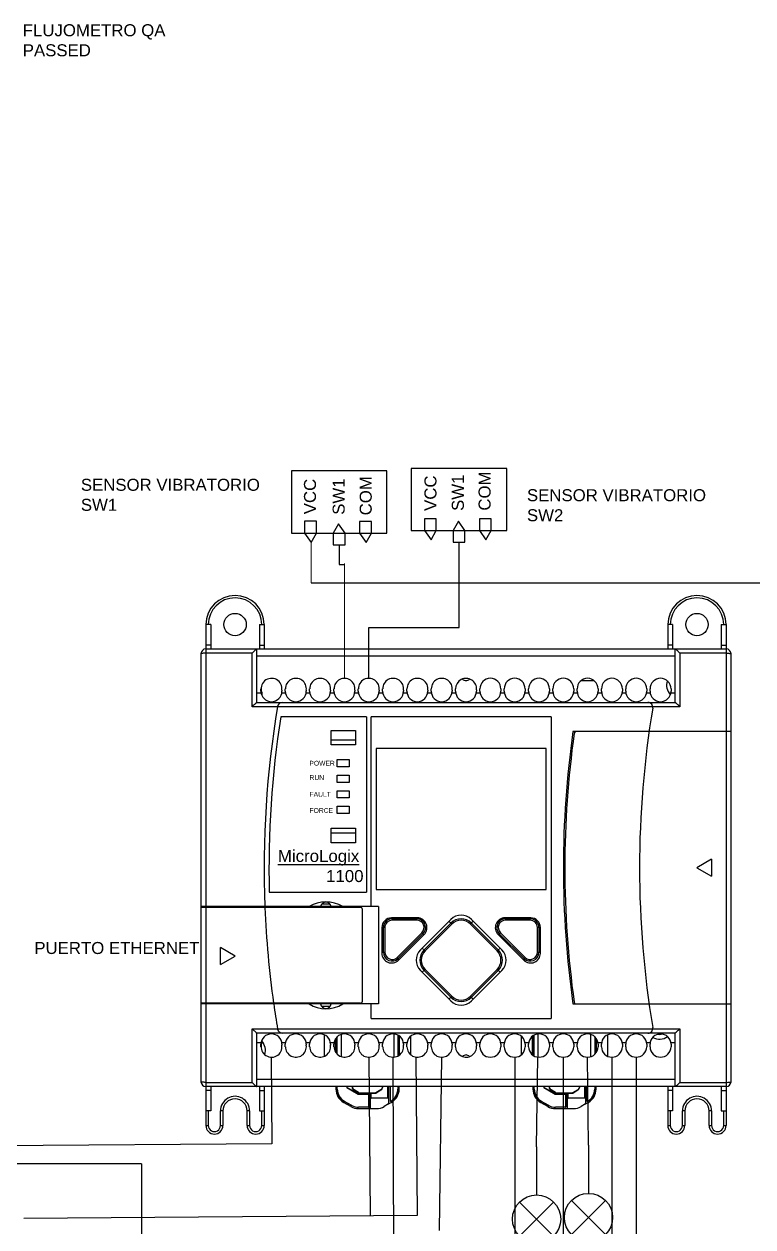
# Model space of a CAD drawing. Header units: inches. Extents: x 106 to 3517, y 102 to 1557.
# Drawn here: x 1484.6 to 1635.9, y 402.5 to 652.1 of the extents above; entities that cross this region are included whole.
import ezdxf
from ezdxf.enums import TextEntityAlignment as Align

# ---------------------------------------------------------------- set-up
doc = ezdxf.new("R2010")
doc.units = ezdxf.units.IN
doc.header["$MEASUREMENT"] = 0
for name, color, linetype in [('025', 244, 'Continuous'), ('SYMS', 7, 'Continuous'), ('WIRES', 250, 'Continuous'), ('YEL_14_THHN', 2, 'Continuous')]:
    doc.layers.add(name, color=color, linetype=linetype)
doc.styles.get("Standard").update_dxf_attribs({"font": 'arial.ttf'})
doc.styles.add('WD_IEC', font='ISOCP2.shx', dxfattribs={"width": 0.9, "height": 4})

# ---------------------------------------------------------------- blocks, each defined once
blk = doc.blocks.new('VLT1R')
for p, q in [((0, 7.5), (0, 2.5)), ((-1.77, -1.77), (1.77, 1.77)), ((1.77, -1.77), (-1.77, 1.77)), ((0, -2.5), (0, -7.5))]:
    blk.add_line(p, q)
blk.add_circle((0, 0), 2.5)
at = {"style": 'WD_IEC'}
for tag, p in [('INST', (-5.5, 10.25)), ('LOC', (-5.5, 6.75)), ('TAG1', (-5.5, 3.25)), ('DESC1', (-5.5, -6.35)), ('DESC2', (-5.5, -9.85)), ('DESC3', (-5.5, -13.35))]:
    blk.add_attdef(tag, text='', height=2.5, dxfattribs=at).set_placement(p, align=Align.RIGHT)
at = {"style": 'WD_IEC', "flags": 1}
for tag, p, height in [('X2TERM01', (0, 7.5), 0.32), ('X4LINK', (-3, 0), 0.32), ('X1LINK', (3, 0), 0.32), ('ASSYCODE', (1, -4), 1), ('FAMILY', (1, -5.5), 1), ('CATDESC', (1, -7), 1), ('X8TERM02', (0, -7.5), 0.32)]:
    blk.add_attdef(tag, p, '', height=height, dxfattribs=at)
at = {"style": 'WD_IEC'}
blk.add_attdef('TERM01', text='', height=2, rotation=90, dxfattribs=at).set_placement((-1, 7.5), align=Align.RIGHT)
at = {"style": 'WD_IEC', "flags": 9}
for tag, p in [('MFG', (-6, -0.25)), ('CAT', (-6, -2.75))]:
    blk.add_attdef(tag, text='', height=1.5, dxfattribs=at).set_placement(p, align=Align.RIGHT)
at = {"lineweight": 13, "style": 'WD_IEC'}
blk.add_attdef('COLOR', text='', height=2.5, dxfattribs=at).set_placement((3.75, 0), align=Align.MIDDLE_LEFT)
at = {"style": 'WD_IEC'}
blk.add_attdef('TERM02', (-1, -7.5), '', height=2, rotation=90, dxfattribs=at)
at = {"lineweight": 15, "style": 'WD_IEC'}
for tag, p in [('XREF', (-5.5, -18)), ('WDTAGALT', (-5.5, -22))]:
    blk.add_attdef(tag, text='', height=2.5, dxfattribs=at).set_placement(p, align=Align.RIGHT)

msp = doc.modelspace()

# ---------------------------------------------------------------- linework, layer by layer
at = {"color": 7, "linetype": 'Continuous'}
for p, q in [((1523.36, 527.51), (1522.35, 527.51)), ((1522.35, 527.51), (1522.35, 468.99)), ((1523.36, 527.51), (1523.36, 522.46)), ((1533.45, 527.51), (1534.46, 527.51)), ((1533.45, 527.51), (1533.45, 522.46)), ((1534.46, 527.51), (1534.46, 522.46)), ((1619.21, 527.51), (1618.2, 527.51)), ((1618.2, 527.51), (1618.2, 522.46)), ((1619.21, 527.51), (1619.21, 522.46)), ((1629.3, 527.51), (1629.3, 522.46)), ((1629.3, 527.51), (1630.31, 527.51)), ((1630.31, 527.51), (1630.31, 423.59)), ((1523.36, 523.27), (1522.35, 523.27)), ((1522.35, 522.46), (1532.94, 522.46)), ((1531.94, 521.58), (1522.35, 521.58)), ((1531.94, 510.45), (1531.94, 521.58)), ((1532.95, 522.46), (1619.72, 522.46)), ((1532.95, 511.36), (1532.95, 522.46)), ((1533.45, 523.27), (1534.46, 523.27)), ((1619.21, 523.27), (1618.2, 523.27)), ((1619.72, 511.36), (1619.72, 522.46)), ((1619.72, 522.46), (1630.31, 522.46)), ((1620.72, 521.58), (1620.72, 510.45)), ((1630.31, 521.58), (1620.72, 521.58)), ((1629.3, 523.27), (1630.31, 523.27)), ((1521.34, 521.45), (1521.34, 432.67)), ((1619.72, 520.95), (1532.95, 520.95)), ((1631.32, 432.67), (1631.32, 521.45)), ((1533.79, 514.19), (1533.81, 514.19)), ((1533.79, 513.68), (1533.79, 514.19)), ((1538.84, 514.19), (1538.86, 514.19)), ((1538.84, 513.68), (1538.84, 514.19)), ((1543.88, 514.19), (1543.9, 514.19)), ((1543.88, 513.68), (1543.88, 514.19)), ((1548.93, 514.19), (1548.95, 514.19)), ((1548.93, 513.68), (1548.93, 514.19)), ((1553.97, 514.19), (1553.99, 514.19)), ((1553.97, 513.68), (1553.97, 514.19)), ((1559.02, 514.19), (1559.04, 514.19)), ((1559.02, 513.68), (1559.02, 514.19)), ((1564.06, 514.19), (1564.08, 514.19)), ((1564.06, 513.68), (1564.06, 514.19)), ((1569.11, 514.19), (1569.13, 514.19)), ((1569.11, 513.68), (1569.11, 514.19)), ((1574.16, 513.68), (1574.16, 514.18)), ((1579.22, 513.68), (1579.22, 514.19)), ((1583.56, 514.19), (1583.56, 513.68)), ((1584.26, 513.68), (1584.26, 514.19)), ((1588.6, 514.19), (1588.6, 513.68)), ((1589.31, 513.68), (1589.31, 514.19)), ((1593.64, 514.19), (1593.64, 513.68)), ((1594.35, 513.68), (1594.35, 514.19)), ((1598.69, 514.19), (1598.69, 513.68)), ((1599.4, 513.68), (1599.4, 514.19)), ((1600.26, 515.9), (1602.87, 515.9)), ((1603.73, 514.19), (1603.73, 513.68)), ((1604.44, 513.68), (1604.44, 514.19)), ((1608.78, 514.19), (1608.78, 513.68)), ((1609.49, 513.68), (1609.49, 514.19)), ((1613.82, 514.19), (1613.82, 513.68)), ((1614.53, 513.68), (1614.53, 514.19)), ((1618.87, 514.19), (1618.87, 513.68)), ((1532.95, 513.38), (1533.82, 513.38)), ((1533.96, 513.42), (1533.96, 512.86)), ((1538.11, 513.38), (1538.86, 513.38)), ((1538.13, 513.89), (1538.13, 513.68)), ((1543.16, 513.38), (1543.9, 513.38)), ((1543.18, 513.89), (1543.18, 513.68)), ((1548.2, 513.38), (1548.95, 513.38)), ((1548.22, 513.89), (1548.22, 513.68)), ((1553.25, 513.38), (1553.99, 513.38)), ((1553.27, 513.89), (1553.27, 513.68)), ((1558.29, 513.38), (1559.04, 513.38)), ((1558.31, 513.89), (1558.31, 513.68)), ((1563.33, 513.38), (1564.08, 513.38)), ((1563.36, 513.89), (1563.36, 513.68)), ((1568.38, 513.38), (1569.13, 513.38)), ((1568.4, 513.89), (1568.4, 513.68)), ((1573.42, 513.38), (1574.18, 513.38)), ((1573.45, 513.89), (1573.45, 513.68)), ((1578.48, 513.38), (1579.24, 513.38)), ((1578.5, 513.98), (1578.5, 513.68)), ((1583.53, 513.38), (1584.28, 513.38)), ((1588.58, 513.38), (1589.33, 513.38)), ((1593.62, 513.38), (1594.37, 513.38)), ((1598.67, 513.38), (1599.42, 513.38)), ((1603.71, 513.38), (1604.46, 513.38)), ((1608.76, 513.38), (1609.51, 513.38)), ((1613.8, 513.38), (1614.55, 513.38)), ((1618.85, 513.38), (1619.72, 513.38)), ((1620.72, 510.45), (1531.94, 510.45)), ((1532.94, 511.36), (1619.72, 511.36)), ((1555.65, 508.34), (1537.9, 508.34)), ((1555.65, 508.34), (1555.65, 472.01)), ((1593.99, 508.34), (1556.66, 508.34)), ((1556.66, 468.99), (1556.66, 508.34)), ((1593.99, 508.34), (1593.99, 445.78)), ((1548.33, 505.56), (1553.38, 505.56)), ((1548.33, 502.54), (1548.33, 505.56)), ((1553.38, 505.56), (1553.38, 502.54)), ((1631.32, 505.31), (1598.53, 505.31)), ((1553.38, 503.54), (1548.33, 503.54)), ((1553.38, 502.54), (1548.33, 502.54)), ((1592.98, 501.78), (1557.67, 501.78)), ((1557.67, 501.78), (1557.67, 472.52)), ((1592.98, 472.52), (1592.98, 501.78)), ((1549.59, 499.51), (1552.12, 499.51)), ((1549.59, 498), (1549.59, 499.51)), ((1552.12, 499.51), (1552.12, 498)), ((1552.12, 498), (1549.59, 498)), ((1549.59, 496.28), (1552.12, 496.28)), ((1549.59, 494.77), (1549.59, 496.28)), ((1552.12, 494.77), (1549.59, 494.77)), ((1552.12, 496.28), (1552.12, 494.77)), ((1549.59, 493.05), (1552.12, 493.05)), ((1549.59, 491.54), (1549.59, 493.05)), ((1552.12, 493.05), (1552.12, 491.54)), ((1552.12, 491.54), (1549.59, 491.54)), ((1549.59, 489.82), (1552.12, 489.82)), ((1549.59, 488.31), (1549.59, 489.82)), ((1552.12, 489.82), (1552.12, 488.31)), ((1552.12, 488.31), (1549.59, 488.31)), ((1548.33, 485.28), (1553.38, 485.28)), ((1548.33, 482.26), (1548.33, 485.28)), ((1553.38, 484.27), (1548.33, 484.27)), ((1553.38, 485.28), (1553.38, 482.26)), ((1553.38, 482.26), (1548.33, 482.26)), ((1627.28, 478.83), (1624.22, 477.06)), ((1624.22, 477.06), (1627.28, 475.29)), ((1627.28, 478.83), (1627.28, 475.29)), ((1535.51, 472.01), (1555.65, 472.01)), ((1557.67, 472.52), (1592.98, 472.52)), ((1548.17, 469.49), (1546.38, 469.49)), ((1558.17, 468.99), (1521.34, 468.99)), ((1554.44, 468.84), (1521.34, 468.84)), ((1522.35, 468.84), (1522.35, 448.96)), ((1523.87, 468.84), (1523.87, 468.99)), ((1524.07, 468.84), (1524.07, 468.99)), ((1525.88, 468.84), (1525.88, 468.99)), ((1537.49, 468.99), (1537.49, 468.84)), ((1545.56, 468.84), (1545.56, 468.99)), ((1548.58, 468.84), (1548.58, 468.99)), ((1554.13, 468.99), (1554.13, 468.84)), ((1554.84, 449.36), (1554.84, 468.43)), ((1558.17, 468.99), (1558.17, 448.81)), ((1566.22, 466.67), (1560.89, 466.67)), ((1561, 466.67), (1561, 466.16)), ((1566.12, 466.16), (1566.12, 466.67)), ((1589.75, 466.67), (1584.43, 466.67)), ((1584.53, 466.67), (1584.53, 466.16)), ((1589.65, 466.16), (1589.65, 466.67)), ((1559.48, 464.65), (1558.88, 464.65)), ((1558.88, 464.65), (1558.88, 459.33)), ((1559.18, 459.53), (1559.18, 464.65)), ((1559.48, 464.65), (1559.48, 459.53)), ((1561, 466.47), (1566.12, 466.47)), ((1566.12, 466.16), (1561, 466.16)), ((1573.18, 466.34), (1566.88, 460.03)), ((1567.63, 460.03), (1573.18, 465.58)), ((1567.85, 459.82), (1573.4, 465.36)), ((1573.4, 465.36), (1572.8, 465.96)), ((1577.84, 465.96), (1577.25, 465.36)), ((1577.25, 465.36), (1582.8, 459.82)), ((1583.77, 460.03), (1577.46, 466.34)), ((1577.46, 465.58), (1583.01, 460.03)), ((1584.53, 466.47), (1589.65, 466.47)), ((1589.65, 466.16), (1584.53, 466.16)), ((1591.16, 459.53), (1591.16, 464.65)), ((1591.77, 464.65), (1591.16, 464.65)), ((1591.47, 464.65), (1591.47, 459.53)), ((1591.77, 459.33), (1591.77, 464.65)), ((1567.19, 463.58), (1562.07, 458.46)), ((1567.4, 463.37), (1562.28, 458.24)), ((1562.32, 457.9), (1567.64, 463.22)), ((1567.59, 463.17), (1567.19, 463.58)), ((1583, 463.22), (1588.32, 457.9)), ((1583.46, 463.58), (1583.05, 463.17)), ((1588.37, 458.24), (1583.24, 463.37)), ((1588.58, 458.46), (1583.46, 463.58)), ((1528.44, 458.75), (1525.38, 460.51)), ((1525.38, 456.98), (1525.38, 460.51)), ((1558.88, 459.53), (1559.48, 459.53)), ((1567.25, 460.41), (1567.85, 459.82)), ((1582.8, 459.82), (1583.39, 460.41)), ((1591.16, 459.53), (1591.77, 459.53)), ((1525.38, 456.98), (1528.44, 458.75)), ((1562.07, 458.46), (1562.47, 458.05)), ((1588.17, 458.05), (1588.58, 458.46)), ((1566.88, 455.75), (1573.18, 449.44)), ((1567.85, 455.96), (1567.25, 455.37)), ((1573.18, 450.2), (1567.63, 455.75)), ((1573.4, 450.41), (1567.85, 455.96)), ((1582.8, 455.96), (1577.25, 450.41)), ((1577.46, 449.44), (1583.77, 455.75)), ((1583.01, 455.75), (1577.46, 450.2)), ((1583.39, 455.37), (1582.8, 455.96)), ((1572.8, 449.82), (1573.4, 450.41)), ((1577.25, 450.41), (1577.84, 449.82)), ((1554.44, 448.96), (1521.34, 448.96)), ((1558.17, 448.81), (1521.34, 448.81)), ((1522.35, 448.81), (1522.35, 423.59)), ((1523.87, 448.96), (1523.87, 448.81)), ((1524.07, 448.81), (1524.07, 448.96)), ((1525.88, 448.96), (1525.88, 448.81)), ((1537.49, 448.96), (1537.49, 448.81)), ((1545.56, 448.81), (1545.56, 448.96)), ((1548.17, 448.3), (1546.38, 448.3)), ((1548.58, 448.96), (1548.58, 448.81)), ((1554.13, 448.96), (1554.13, 448.81)), ((1556.66, 445.78), (1556.66, 448.81)), ((1598.53, 448.81), (1631.32, 448.81)), ((1556.66, 445.78), (1593.99, 445.78)), ((1531.94, 443.67), (1620.72, 443.67)), ((1531.94, 432.54), (1531.94, 443.67)), ((1619.72, 442.76), (1532.94, 442.76)), ((1532.95, 431.66), (1532.95, 442.76)), ((1546.97, 437.96), (1546.97, 442.4)), ((1549.6, 438.41), (1549.6, 442)), ((1549.62, 438.38), (1549.62, 442.02)), ((1550.4, 442.49), (1550.4, 437.9)), ((1561.4, 437.78), (1561.4, 442.59)), ((1562.18, 442.36), (1562.18, 438.01)), ((1562.2, 442.35), (1562.2, 438.02)), ((1562.46, 438.18), (1562.46, 442.19)), ((1562.56, 438.25), (1562.56, 442.11)), ((1564.83, 442.08), (1564.83, 438.29)), ((1587.83, 438.28), (1587.83, 442.08)), ((1590.1, 438.26), (1590.1, 442.11)), ((1590.2, 442.19), (1590.2, 438.2)), ((1590.46, 438.03), (1590.46, 442.35)), ((1590.48, 438.02), (1590.48, 442.36)), ((1591.26, 442.59), (1591.26, 437.78)), ((1602.26, 437.9), (1602.26, 442.49)), ((1603.04, 442.02), (1603.04, 438.36)), ((1603.07, 442), (1603.07, 438.39)), ((1605.69, 442.4), (1605.69, 437.97)), ((1619.72, 431.66), (1619.72, 442.76)), ((1620.72, 443.67), (1620.72, 432.54)), ((1533.82, 440.74), (1532.95, 440.74)), ((1533.79, 439.93), (1533.79, 440.43)), ((1533.81, 439.93), (1533.79, 439.93)), ((1533.96, 441.26), (1533.96, 440.7)), ((1538.86, 440.74), (1538.11, 440.74)), ((1538.13, 440.43), (1538.13, 440.23)), ((1538.84, 439.93), (1538.84, 440.43)), ((1538.86, 439.93), (1538.84, 439.93)), ((1543.9, 440.74), (1543.16, 440.74)), ((1543.18, 440.43), (1543.18, 440.23)), ((1543.88, 439.93), (1543.88, 440.43)), ((1543.9, 439.93), (1543.88, 439.93)), ((1548.95, 440.74), (1548.2, 440.74)), ((1548.22, 440.43), (1548.22, 440.23)), ((1548.93, 439.93), (1548.93, 440.43)), ((1548.95, 439.93), (1548.93, 439.93)), ((1549.24, 438.87), (1549.24, 441.55)), ((1549.34, 441.7), (1549.34, 438.7)), ((1553.99, 440.74), (1553.25, 440.74)), ((1553.27, 440.43), (1553.27, 440.23)), ((1553.97, 439.93), (1553.97, 440.43)), ((1553.99, 439.93), (1553.97, 439.93)), ((1559.04, 440.74), (1558.29, 440.74)), ((1558.31, 440.43), (1558.31, 440.23)), ((1559.02, 439.93), (1559.02, 440.43)), ((1559.04, 439.93), (1559.02, 439.93)), ((1564.08, 440.74), (1563.33, 440.74)), ((1563.36, 440.43), (1563.36, 440.23)), ((1564.06, 439.93), (1564.06, 440.43)), ((1564.08, 439.93), (1564.06, 439.93)), ((1569.13, 440.74), (1568.38, 440.74)), ((1568.4, 440.43), (1568.4, 440.23)), ((1569.11, 439.93), (1569.11, 440.43)), ((1569.13, 439.93), (1569.11, 439.93)), ((1574.18, 440.74), (1573.42, 440.74)), ((1573.45, 440.43), (1573.45, 440.23)), ((1574.16, 439.94), (1574.16, 440.43)), ((1579.24, 440.74), (1578.48, 440.74)), ((1578.5, 440.43), (1578.5, 440.14)), ((1579.22, 439.93), (1579.22, 440.43)), ((1584.28, 440.74), (1583.53, 440.74)), ((1583.56, 440.43), (1583.56, 439.93)), ((1584.26, 439.93), (1584.26, 440.43)), ((1589.33, 440.74), (1588.58, 440.74)), ((1588.6, 440.43), (1588.6, 439.93)), ((1589.31, 439.93), (1589.31, 440.43)), ((1594.37, 440.74), (1593.62, 440.74)), ((1593.64, 440.43), (1593.64, 439.93)), ((1594.35, 439.93), (1594.35, 440.43)), ((1599.42, 440.74), (1598.67, 440.74)), ((1598.69, 440.43), (1598.69, 439.93)), ((1599.4, 439.93), (1599.4, 440.43)), ((1603.32, 438.68), (1603.32, 441.7)), ((1603.42, 438.83), (1603.42, 441.55)), ((1604.46, 440.74), (1603.71, 440.74)), ((1603.73, 440.43), (1603.73, 439.93)), ((1604.44, 439.93), (1604.44, 440.43)), ((1609.51, 440.74), (1608.76, 440.74)), ((1608.78, 440.43), (1608.78, 439.93)), ((1609.49, 439.93), (1609.49, 440.43)), ((1614.55, 440.74), (1613.8, 440.74)), ((1613.82, 440.43), (1613.82, 439.93)), ((1614.53, 439.93), (1614.53, 440.43)), ((1619.72, 440.74), (1618.85, 440.74)), ((1618.87, 440.43), (1618.87, 439.93)), ((1522.35, 432.54), (1531.94, 432.54)), ((1532.95, 433.17), (1619.72, 433.17)), ((1620.72, 432.54), (1630.31, 432.54)), ((1532.94, 431.66), (1522.35, 431.66)), ((1523.36, 430.85), (1522.35, 430.85)), ((1523.36, 431.66), (1523.36, 426.61)), ((1619.72, 431.66), (1532.95, 431.66)), ((1533.45, 431.66), (1533.45, 426.61)), ((1533.45, 430.85), (1534.46, 430.85)), ((1534.46, 431.66), (1534.46, 423.59)), ((1549.34, 431.66), (1549.34, 431.16)), ((1549.6, 431.16), (1549.6, 431.66)), ((1549.6, 431.16), (1549.62, 431.16)), ((1549.62, 431.16), (1549.62, 431.66)), ((1551.59, 431.66), (1551.59, 431.49)), ((1551.59, 431.49), (1551.61, 431.5)), ((1551.59, 431.49), (1553.95, 430.11)), ((1551.61, 431.66), (1551.61, 431.5)), ((1553.95, 430.13), (1551.61, 431.5)), ((1552.7, 431.66), (1552.7, 431.6)), ((1552.76, 431.64), (1552.7, 431.6)), ((1553.08, 430.94), (1553.14, 430.98)), ((1553.08, 430.94), (1554, 430.4)), ((1554.02, 430.46), (1553.14, 430.98)), ((1553.95, 430.11), (1553.95, 430.13)), ((1553.95, 430.13), (1556.16, 430.13)), ((1553.95, 430.11), (1556.13, 430.11)), ((1554.02, 430.46), (1554, 430.4)), ((1554.39, 430.29), (1554.41, 430.35)), ((1554.39, 430.29), (1556.47, 430.29)), ((1554.41, 430.35), (1557.6, 430.35)), ((1556.13, 430.11), (1556.16, 430.13)), ((1556.13, 430.11), (1556.13, 427.39)), ((1556.16, 430.13), (1556.16, 427.37)), ((1556.67, 430.33), (1556.47, 430.29)), ((1556.47, 430.29), (1556.47, 427.09)), ((1556.53, 429.24), (1556.67, 429.27)), ((1556.53, 427.1), (1556.53, 429.24)), ((1560.26, 429.24), (1556.53, 429.24)), ((1556.67, 429.27), (1556.67, 430.33)), ((1556.67, 430.33), (1557.61, 430.33)), ((1560.13, 429.27), (1556.67, 429.27)), ((1558.66, 430.98), (1557.6, 430.35)), ((1557.61, 430.33), (1557.6, 430.35)), ((1557.61, 430.33), (1558.68, 430.96)), ((1558.66, 430.98), (1558.68, 430.96)), ((1559.06, 431.63), (1559.04, 431.64)), ((1559.06, 431.66), (1559.06, 431.63)), ((1560.13, 429.27), (1560.13, 431.66)), ((1560.26, 429.24), (1560.13, 429.27)), ((1560.26, 429.24), (1560.26, 428.05)), ((1560.33, 428.08), (1560.33, 431.66)), ((1560.64, 428.55), (1560.64, 431.66)), ((1560.66, 428.59), (1560.66, 431.66)), ((1562.18, 431.66), (1562.18, 431.16)), ((1562.18, 431.16), (1562.2, 431.16)), ((1562.2, 431.66), (1562.2, 431.16)), ((1562.46, 431.16), (1562.46, 431.66)), ((1590.2, 431.66), (1590.2, 431.16)), ((1590.46, 431.16), (1590.46, 431.66)), ((1590.46, 431.16), (1590.48, 431.16)), ((1590.48, 431.16), (1590.48, 431.66)), ((1592.45, 431.66), (1592.45, 431.49)), ((1592.45, 431.49), (1592.47, 431.5)), ((1592.45, 431.49), (1594.81, 430.11)), ((1592.47, 431.66), (1592.47, 431.5)), ((1594.81, 430.13), (1592.47, 431.5)), ((1593.56, 431.66), (1593.56, 431.6)), ((1593.62, 431.64), (1593.56, 431.6)), ((1593.94, 430.94), (1594, 430.98)), ((1593.94, 430.94), (1594.87, 430.4)), ((1594.88, 430.46), (1594, 430.98)), ((1594.81, 430.11), (1594.81, 430.13)), ((1594.81, 430.13), (1597.02, 430.13)), ((1594.81, 430.11), (1597, 430.11)), ((1594.88, 430.46), (1594.87, 430.4)), ((1595.25, 430.29), (1595.27, 430.35)), ((1595.25, 430.29), (1597.33, 430.29)), ((1595.27, 430.35), (1598.46, 430.35)), ((1597, 430.11), (1597.02, 430.13)), ((1597, 430.11), (1597, 427.39)), ((1597.02, 430.13), (1597.02, 427.37)), ((1597.53, 430.33), (1597.33, 430.29)), ((1597.33, 430.29), (1597.33, 427.09)), ((1597.4, 429.24), (1597.53, 429.27)), ((1597.4, 427.1), (1597.4, 429.24)), ((1601.13, 429.24), (1597.4, 429.24)), ((1597.53, 429.27), (1597.53, 430.33)), ((1597.53, 430.33), (1598.47, 430.33)), ((1600.99, 429.27), (1597.53, 429.27)), ((1599.52, 430.98), (1598.46, 430.35)), ((1598.47, 430.33), (1598.46, 430.35)), ((1598.47, 430.33), (1599.55, 430.96)), ((1599.52, 430.98), (1599.55, 430.96)), ((1599.93, 431.63), (1599.9, 431.64)), ((1599.93, 431.66), (1599.93, 431.63)), ((1600.99, 429.27), (1600.99, 431.66)), ((1601.13, 429.24), (1600.99, 429.27)), ((1601.13, 429.24), (1601.13, 428.05)), ((1601.19, 428.08), (1601.19, 431.66)), ((1601.5, 428.55), (1601.5, 431.66)), ((1601.53, 428.59), (1601.53, 431.66)), ((1603.04, 431.66), (1603.04, 431.16)), ((1603.04, 431.16), (1603.07, 431.16)), ((1603.07, 431.66), (1603.07, 431.16)), ((1603.32, 431.16), (1603.32, 431.66)), ((1618.2, 431.66), (1618.2, 423.59)), ((1619.21, 430.85), (1618.2, 430.85)), ((1619.21, 431.66), (1619.21, 426.61)), ((1630.31, 431.66), (1619.72, 431.66)), ((1629.3, 431.66), (1629.3, 426.61)), ((1629.3, 430.85), (1630.31, 430.85)), ((1552.44, 427.52), (1550.94, 428.38)), ((1551.12, 428.6), (1551.11, 428.58)), ((1551.11, 428.58), (1552.62, 427.74)), ((1552.63, 427.76), (1551.12, 428.6)), ((1552.62, 427.74), (1552.63, 427.76)), ((1554.04, 427.39), (1554.04, 427.37)), ((1556.13, 427.39), (1554.04, 427.39)), ((1556.16, 427.37), (1554.04, 427.37)), ((1554.04, 427.09), (1556.47, 427.09)), ((1556.13, 427.39), (1556.16, 427.37)), ((1556.53, 427.1), (1556.47, 427.09)), ((1556.53, 427.1), (1557.76, 427.1)), ((1560.26, 428.05), (1559.35, 427.53)), ((1560.26, 428.05), (1560.33, 428.08)), ((1560.86, 428.38), (1560.33, 428.08)), ((1593.3, 427.52), (1591.8, 428.38)), ((1591.98, 428.6), (1591.97, 428.58)), ((1591.97, 428.58), (1593.48, 427.74)), ((1593.49, 427.76), (1591.98, 428.6)), ((1593.48, 427.74), (1593.49, 427.76)), ((1594.9, 427.39), (1594.9, 427.37)), ((1597, 427.39), (1594.9, 427.39)), ((1597.02, 427.37), (1594.9, 427.37)), ((1594.9, 427.09), (1597.33, 427.09)), ((1597, 427.39), (1597.02, 427.37)), ((1597.4, 427.1), (1597.33, 427.09)), ((1597.4, 427.1), (1598.62, 427.1)), ((1601.13, 428.05), (1600.22, 427.53)), ((1601.13, 428.05), (1601.19, 428.08)), ((1601.72, 428.38), (1601.19, 428.08)), ((1523.36, 426.61), (1522.35, 426.61)), ((1522.86, 426.61), (1522.86, 423.59)), ((1525.38, 423.59), (1525.38, 426.61)), ((1525.88, 426.61), (1525.38, 426.61)), ((1525.88, 426.61), (1525.88, 423.59)), ((1530.93, 423.59), (1530.93, 426.61)), ((1531.43, 426.61), (1530.93, 426.61)), ((1531.43, 426.61), (1531.43, 423.59)), ((1533.45, 426.61), (1534.46, 426.61)), ((1533.96, 423.59), (1533.96, 426.61)), ((1619.21, 426.61), (1618.2, 426.61)), ((1618.71, 426.61), (1618.71, 423.59)), ((1621.23, 423.59), (1621.23, 426.61)), ((1621.73, 426.61), (1621.23, 426.61)), ((1621.73, 426.61), (1621.73, 423.59)), ((1626.78, 423.59), (1626.78, 426.61)), ((1627.28, 426.61), (1626.78, 426.61)), ((1627.28, 426.61), (1627.28, 423.59)), ((1629.3, 426.61), (1630.31, 426.61)), ((1629.81, 423.59), (1629.81, 426.61)), ((1522.35, 423.59), (1522.86, 423.59)), ((1525.38, 423.59), (1525.88, 423.59)), ((1530.93, 423.59), (1531.43, 423.59)), ((1533.96, 423.59), (1534.46, 423.59)), ((1618.2, 423.59), (1618.71, 423.59)), ((1621.23, 423.59), (1621.73, 423.59)), ((1626.78, 423.59), (1627.28, 423.59)), ((1629.81, 423.59), (1630.31, 423.59))]:
    msp.add_line(p, q, dxfattribs=at)
for centre in [(1528.41, 527.51), (1624.26, 527.51)]:
    msp.add_circle(centre, 2.32, dxfattribs=at)
for centre, radius, start, end in [((1528.41, 527.51), 6.05, 0, 180), ((1528.41, 527.51), 5.55, 0, 180), ((1624.26, 527.51), 6.05, 0, 180), ((1624.26, 527.51), 5.55, 0, 180), ((1522.35, 521.45), 1.01, 90, 180), ((1630.31, 521.45), 1.01, 0, 90), ((1535.98, 514.19), 2.17, 352.1788, 200.7906), ((1541.03, 514.19), 2.17, 352.1788, 180), ((1546.07, 514.19), 2.17, 352.1788, 180), ((1551.12, 514.19), 2.17, 352.1788, 180), ((1556.16, 514.19), 2.17, 352.1788, 180), ((1561.21, 514.19), 2.17, 352.1788, 180), ((1566.25, 514.19), 2.17, 352.1788, 180), ((1571.3, 514.19), 2.17, 352.1788, 180), ((1576.34, 514.19), 2.17, 354.4718, 180.1419), ((1576.33, 516.91), 1.01, 224.5248, 315.9117), ((1581.39, 514.19), 2.17, 0, 180), ((1586.43, 514.19), 2.17, 0, 180), ((1591.48, 514.19), 2.17, 0, 180), ((1596.52, 514.19), 2.17, 0, 180), ((1601.56, 514.19), 2.17, 0, 180), ((1606.61, 514.19), 2.17, 0, 180), ((1611.65, 514.19), 2.17, 0, 180), ((1616.7, 514.19), 2.17, 0, 180), ((1620.72, 514.9), 2.77, 160.4282, 224.0402), ((1535.96, 513.68), 2.17, 180, 0), ((1541.01, 513.68), 2.17, 180, 0), ((1546.05, 513.68), 2.17, 180, 0), ((1551.1, 513.68), 2.17, 180, 0), ((1556.14, 513.68), 2.17, 180, 0), ((1561.19, 513.68), 2.17, 180, 0), ((1566.23, 513.68), 2.17, 180, 0), ((1571.28, 513.68), 2.17, 180, 0), ((1576.33, 513.68), 2.17, 180, 0), ((1581.39, 513.68), 2.17, 180, 0), ((1586.43, 513.68), 2.17, 180, 0), ((1591.48, 513.68), 2.17, 180, 0), ((1596.52, 513.68), 2.17, 180, 0), ((1601.56, 513.68), 2.17, 180, 0), ((1606.61, 513.68), 2.17, 180, 0), ((1611.65, 513.68), 2.17, 180, 0), ((1616.7, 513.68), 2.17, 180, 0), ((1736.23, 477.06), 201.79, 170.4546, 182.2924), ((1538.23, 510.35), 1.01, 90, 170.4546), ((1814.13, 477.06), 201.79, 170.5504, 189.4496), ((1614.09, 510.35), 1.01, 350.5504, 90), ((1736.23, 477.06), 200.78, 171.038, 181.4397), ((1798.33, 477.06), 201.79, 171.9522, 188.0478), ((1798.63, 477.06), 201.79, 172.0519, 187.9481), ((1599.18, 504.91), 0.404, 90, 172.0519), ((1547.27, 463.44), 6.56, 57.8052, 122.1948), ((1547.27, 468.84), 1.11, 7.8375, 172.1625), ((1736.23, 477.06), 201.79, 182.3354, 188.0044), ((1547.27, 468.84), 1.01, 171.3011, 180.0096), ((1547.27, 468.84), 1.01, 0.0048, 8.6989), ((1554.44, 468.43), 0.404, 0, 90), ((1560.89, 464.65), 2.02, 90, 180), ((1566.22, 464.65), 2.02, 315, 90), ((1575.32, 464.2), 3.03, 45, 135), ((1584.43, 464.65), 2.02, 90, 225), ((1589.75, 464.65), 2.02, 0, 90), ((1561, 464.65), 1.82, 90, 180), ((1561, 464.65), 1.51, 89.999, 180.001), ((1566.12, 464.65), 1.82, 315, 90), ((1566.12, 464.65), 1.51, 314.9987, 90.0013), ((1575.32, 463.44), 3.03, 45, 135), ((1575.32, 463.44), 2.72, 44.9996, 135.0004), ((1584.53, 464.65), 1.82, 90, 225), ((1584.53, 464.65), 1.51, 89.9987, 225.0013), ((1589.65, 464.65), 1.82, 0, 90), ((1589.65, 464.65), 1.51, 359.999, 90.001), ((1560.89, 459.33), 2.02, 180, 315), ((1561, 459.53), 1.82, 180, 315), ((1561, 459.53), 1.51, 179.9987, 315.0013), ((1569.02, 457.89), 3.03, 135, 225), ((1569.77, 457.89), 3.03, 135, 225), ((1569.77, 457.89), 2.72, 134.9996, 225.0004), ((1580.87, 457.89), 2.72, 314.9996, 45.0004), ((1580.87, 457.89), 3.03, 315, 45), ((1581.63, 457.89), 3.03, 315, 45), ((1589.75, 459.33), 2.02, 225, 0), ((1589.65, 459.53), 1.82, 225, 0), ((1589.65, 459.53), 1.51, 224.9987, 0.0013), ((1554.44, 449.36), 0.404, 270, 0), ((1575.32, 452.34), 3.03, 225, 315), ((1575.32, 451.58), 3.03, 225, 315), ((1575.32, 452.34), 2.72, 224.9996, 315.0004), ((1736.23, 477.06), 201.79, 188.0478, 189.5454), ((1547.27, 454.38), 6.58, 237.8964, 302.1036), ((1547.27, 448.96), 1.11, 187.8375, 352.1625), ((1547.27, 448.96), 1.01, 180.0048, 188.6989), ((1547.27, 448.96), 1.01, 351.3011, 0.0096), ((1599.18, 449.21), 0.404, 187.9481, 270), ((1535.96, 440.43), 2.17, 0, 180), ((1538.23, 443.76), 1.01, 189.5454, 270), ((1541.01, 440.43), 2.17, 0, 180), ((1546.05, 440.43), 2.17, 0, 180), ((1551.1, 440.43), 2.17, 0, 180), ((1556.14, 440.43), 2.17, 0, 180), ((1561.19, 440.43), 2.17, 0, 180), ((1566.23, 440.43), 2.17, 0, 180), ((1571.28, 440.43), 2.17, 0, 180), ((1576.33, 440.43), 2.17, 0, 180), ((1581.39, 440.43), 2.17, 0, 180), ((1586.43, 440.43), 2.17, 0, 180), ((1591.48, 440.43), 2.17, 0, 180), ((1596.52, 440.43), 2.17, 0, 180), ((1601.56, 440.43), 2.17, 0, 180), ((1606.61, 440.43), 2.17, 0, 180), ((1611.65, 440.43), 2.17, 0, 180), ((1614.09, 443.76), 1.01, 270, 9.4496), ((1616.7, 440.43), 2.17, 0, 180), ((1616.49, 444.27), 2.77, 239.729, 306.6192), ((1616.49, 444.27), 1.77, 260.9446, 286.8478), ((1535.98, 439.93), 2.17, 159.2094, 7.8212), ((1531.94, 439.22), 2.77, 340.7833, 42.7394), ((1541.03, 439.93), 2.17, 180, 7.8212), ((1546.07, 439.93), 2.17, 180, 7.8212), ((1551.12, 439.93), 2.17, 180, 7.8212), ((1556.16, 439.93), 2.17, 180, 7.8212), ((1561.21, 439.93), 2.17, 180, 7.8212), ((1566.25, 439.93), 2.17, 180, 7.8212), ((1571.3, 439.93), 2.17, 180, 7.8212), ((1576.34, 439.93), 2.17, 179.8581, 5.5282), ((1581.39, 439.93), 2.17, 180, 0), ((1586.43, 439.93), 2.17, 180, 0), ((1591.48, 439.93), 2.17, 180, 0), ((1596.52, 439.93), 2.17, 180, 0), ((1601.56, 439.93), 2.17, 180, 0), ((1606.61, 439.93), 2.17, 180, 0), ((1611.65, 439.93), 2.17, 180, 0), ((1616.7, 439.93), 2.17, 180, 0), ((1576.33, 437.21), 1.01, 44.0727, 135.4865), ((1522.35, 432.67), 1.01, 180, 270), ((1630.31, 432.67), 1.01, 270, 0), ((1528.41, 426.61), 3.03, 360, 180.0023), ((1552.54, 431.16), 3.2, 180, 240), ((1552.54, 431.16), 2.95, 180, 240.8483), ((1552.54, 431.16), 2.92, 180, 240.8483), ((1559.26, 431.16), 2.95, 298.0061, 0), ((1559.26, 431.16), 2.92, 298.7397, 0), ((1559.26, 431.16), 3.2, 300, 0), ((1593.41, 431.16), 3.2, 180, 240), ((1593.41, 431.16), 2.95, 180, 240.8483), ((1593.41, 431.16), 2.92, 180, 240.8483), ((1600.12, 431.16), 2.95, 298.0061, 0), ((1600.12, 431.16), 2.92, 298.7397, 0), ((1600.12, 431.16), 3.2, 300, 0), ((1624.26, 426.61), 3.03, 360, 180.0023), ((1528.41, 426.61), 2.52, 0, 180), ((1554.04, 430.29), 3.2, 240, 270), ((1554.04, 430.29), 2.92, 240.8483, 270), ((1554.04, 430.29), 2.9, 240.8483, 270), ((1557.76, 430.29), 3.19, 270, 300), ((1552.93, 433.18), 8.99, 329.0466, 329.3256), ((1594.9, 430.29), 3.2, 240, 270), ((1594.9, 430.29), 2.92, 240.8483, 270), ((1594.9, 430.29), 2.9, 240.8483, 270), ((1598.62, 430.29), 3.19, 270, 300), ((1593.8, 433.18), 8.99, 329.0466, 329.3256), ((1624.26, 426.61), 2.52, 0, 180), ((1524.12, 423.59), 1.77, 180, 0), ((1524.12, 423.59), 1.26, 179.9925, 0), ((1532.69, 423.59), 1.77, 180, 0), ((1532.69, 423.59), 1.26, 179.9925, 0), ((1619.97, 423.59), 1.77, 180, 0), ((1619.97, 423.59), 1.26, 179.9925, 0), ((1628.54, 423.59), 1.77, 180, 0), ((1628.54, 423.59), 1.26, 179.9925, 0)]:
    msp.add_arc(centre, radius, start, end, dxfattribs=at)
for centre, major_axis, ratio, start_param, end_param in [((1553.47, 431.6), (0.667, 0.382), 0.999798, 2.62139, 3.661796), ((1553.53, 431.64), (-0.667, -0.382), 0.999798, -0.520203, 0.520203), ((1554.39, 431.06), (0.201, 0.742), 0.999836, 2.876526, 3.406659), ((1554.41, 431.12), (-0.201, -0.742), 0.999836, -0.265067, 0.265067), ((1558.27, 431.64), (-0.667, 0.382), 0.999798, 2.62139, 3.661796), ((1558.29, 431.63), (0.667, -0.382), 0.999798, -0.520203, 0.520203), ((1594.33, 431.6), (0.667, 0.382), 0.999798, 2.62139, 3.661796), ((1594.39, 431.64), (-0.667, -0.382), 0.999798, -0.520203, 0.520203), ((1595.25, 431.06), (0.201, 0.742), 0.999836, 2.876526, 3.406659), ((1595.27, 431.12), (-0.201, -0.742), 0.999836, -0.265067, 0.265067), ((1599.13, 431.64), (-0.667, 0.382), 0.999798, 2.62139, 3.661796), ((1599.16, 431.63), (0.667, -0.382), 0.999798, -0.520203, 0.520203)]:
    msp.add_ellipse(centre, major_axis=major_axis, ratio=ratio, start_param=start_param, end_param=end_param, dxfattribs=at)
for points, knots in [([(1522.35, 521.58), (1522.22, 521.58), (1521.99, 521.57), (1521.7, 521.55), (1521.52, 521.53), (1521.43, 521.5), (1521.37, 521.49), (1521.34, 521.46), (1521.34, 521.45)], [0, 0, 0, 0, 0.374841, 0.693497, 0.816673, 0.909549, 0.969743, 1, 1, 1, 1]), ([(1531.94, 521.58), (1532.04, 521.68), (1532.2, 521.83), (1532.4, 522.03), (1532.54, 522.16), (1532.68, 522.27), (1532.77, 522.36), (1532.84, 522.41), (1532.88, 522.44), (1532.91, 522.45), (1532.93, 522.46), (1532.94, 522.46)], [0, 0, 0, 0, 0.328437, 0.484508, 0.630985, 0.763508, 0.875555, 0.921069, 0.957776, 0.984395, 1, 1, 1, 1]), ([(1620.72, 521.58), (1620.62, 521.68), (1620.47, 521.83), (1620.26, 522.03), (1620.12, 522.16), (1619.99, 522.27), (1619.89, 522.36), (1619.82, 522.41), (1619.78, 522.44), (1619.75, 522.45), (1619.73, 522.46), (1619.72, 522.46)], [0, 0, 0, 0, 0.328438, 0.484511, 0.630987, 0.763508, 0.875566, 0.921085, 0.957789, 0.9844, 1, 1, 1, 1]), ([(1630.31, 521.58), (1630.44, 521.58), (1630.68, 521.57), (1630.96, 521.55), (1631.14, 521.53), (1631.23, 521.5), (1631.29, 521.49), (1631.32, 521.46), (1631.32, 521.45)], [0, 0, 0, 0, 0.37484, 0.693496, 0.816671, 0.909546, 0.969741, 1, 1, 1, 1]), ([(1531.94, 510.45), (1532.04, 510.55), (1532.2, 510.71), (1532.41, 510.91), (1532.55, 511.04), (1532.69, 511.16), (1532.79, 511.25), (1532.85, 511.31), (1532.89, 511.34), (1532.92, 511.35), (1532.94, 511.36), (1532.94, 511.36)], [0, 0, 0, 0, 0.32997, 0.487158, 0.634778, 0.768219, 0.880495, 0.925631, 0.961453, 0.986588, 1, 1, 1, 1]), ([(1620.72, 510.45), (1620.62, 510.55), (1620.46, 510.71), (1620.25, 510.91), (1620.11, 511.04), (1619.98, 511.16), (1619.88, 511.25), (1619.81, 511.31), (1619.77, 511.34), (1619.74, 511.35), (1619.73, 511.36), (1619.72, 511.36)], [0, 0, 0, 0, 0.329969, 0.487156, 0.634778, 0.768221, 0.880486, 0.925616, 0.96144, 0.986583, 1, 1, 1, 1]), ([(1531.94, 443.67), (1532.04, 443.56), (1532.2, 443.41), (1532.41, 443.21), (1532.55, 443.07), (1532.69, 442.95), (1532.79, 442.87), (1532.85, 442.81), (1532.89, 442.78), (1532.92, 442.76), (1532.94, 442.76), (1532.94, 442.76)], [0, 0, 0, 0, 0.329969, 0.487156, 0.634778, 0.768221, 0.880486, 0.925616, 0.96144, 0.986583, 1, 1, 1, 1]), ([(1620.72, 443.67), (1620.62, 443.56), (1620.46, 443.41), (1620.25, 443.21), (1620.11, 443.07), (1619.98, 442.95), (1619.88, 442.87), (1619.81, 442.81), (1619.77, 442.78), (1619.74, 442.76), (1619.73, 442.76), (1619.72, 442.76)], [0, 0, 0, 0, 0.32997, 0.487158, 0.634778, 0.768219, 0.880495, 0.925631, 0.961453, 0.986588, 1, 1, 1, 1]), ([(1522.35, 432.54), (1522.22, 432.54), (1521.99, 432.55), (1521.7, 432.57), (1521.52, 432.59), (1521.43, 432.61), (1521.37, 432.63), (1521.34, 432.66), (1521.34, 432.67)], [0, 0, 0, 0, 0.37484, 0.693496, 0.816671, 0.909546, 0.969741, 1, 1, 1, 1]), ([(1531.94, 432.54), (1532.04, 432.44), (1532.2, 432.29), (1532.4, 432.09), (1532.54, 431.96), (1532.68, 431.85), (1532.77, 431.76), (1532.84, 431.71), (1532.88, 431.68), (1532.91, 431.66), (1532.93, 431.66), (1532.94, 431.66)], [0, 0, 0, 0, 0.328438, 0.484511, 0.630987, 0.763508, 0.875566, 0.921085, 0.957789, 0.9844, 1, 1, 1, 1]), ([(1620.72, 432.54), (1620.62, 432.44), (1620.47, 432.29), (1620.26, 432.09), (1620.12, 431.96), (1619.99, 431.85), (1619.89, 431.76), (1619.82, 431.71), (1619.78, 431.68), (1619.75, 431.66), (1619.73, 431.66), (1619.72, 431.66)], [0, 0, 0, 0, 0.328437, 0.484508, 0.630985, 0.763508, 0.875555, 0.921069, 0.957776, 0.984395, 1, 1, 1, 1]), ([(1630.31, 432.54), (1630.44, 432.54), (1630.68, 432.55), (1630.96, 432.57), (1631.14, 432.59), (1631.23, 432.61), (1631.29, 432.63), (1631.32, 432.66), (1631.32, 432.67)], [0, 0, 0, 0, 0.37484, 0.693496, 0.816671, 0.909546, 0.969741, 1, 1, 1, 1])]:
    msp.add_open_spline(points, degree=3, knots=knots, dxfattribs=at)
at = {"layer": '025', "color": 244}
for p, q in [((1535.93, 437.6), (1536.07, 419.8)), ((1556.16, 437.76), (1556.42, 404.82)), ((1565.91, 437.84), (1566.17, 404.9)), ((1536.07, 419.8), (1358, 418.41)), ((1566.17, 404.9), (1484.61, 404.26))]:
    msp.add_line(p, q, dxfattribs=at)
at = {"layer": 'SYMS'}
for p, q in [((1559.93, 559.38), (1540.11, 559.38)), ((1540.11, 559.38), (1540.11, 546.5)), ((1559.93, 546.5), (1559.93, 559.38)), ((1584.8, 559.9), (1564.98, 559.9)), ((1564.98, 559.9), (1564.98, 547.02)), ((1584.8, 547.02), (1584.8, 559.9)), ((1567.71, 549.47), (1567.71, 547.04)), ((1570.15, 549.47), (1567.71, 549.47)), ((1570.15, 547.04), (1570.15, 549.47)), ((1579.12, 549.46), (1579.12, 547.02)), ((1581.56, 549.46), (1579.12, 549.46)), ((1581.56, 547.02), (1581.56, 549.46)), ((1542.84, 548.95), (1542.84, 546.51)), ((1545.28, 548.95), (1542.84, 548.95)), ((1545.28, 546.51), (1545.28, 548.95)), ((1549.88, 548.44), (1548.8, 546.5)), ((1551.24, 546.5), (1549.88, 548.44)), ((1554.25, 548.93), (1554.25, 546.49)), ((1556.69, 548.93), (1554.25, 548.93)), ((1556.69, 546.49), (1556.69, 548.93)), ((1564.98, 547.02), (1584.8, 547.02)), ((1567.71, 547.04), (1569.07, 545.09)), ((1567.71, 547.04), (1570.15, 547.04)), ((1569.07, 545.09), (1570.15, 547.04)), ((1574.75, 548.97), (1573.67, 547.02)), ((1573.67, 547.02), (1573.67, 544.58)), ((1573.67, 547.02), (1576.11, 547.02)), ((1576.11, 547.02), (1574.75, 548.97)), ((1576.11, 544.58), (1576.11, 547.02)), ((1579.12, 547.02), (1580.48, 545.07)), ((1579.12, 547.02), (1581.56, 547.02)), ((1580.48, 545.07), (1581.56, 547.02)), ((1540.11, 546.5), (1559.93, 546.5)), ((1542.84, 546.51), (1544.2, 544.56)), ((1542.84, 546.51), (1545.28, 546.51)), ((1544.2, 544.56), (1545.28, 546.51)), ((1548.8, 546.5), (1548.8, 544.06)), ((1548.8, 546.5), (1551.24, 546.5)), ((1548.8, 544.06), (1551.24, 544.06)), ((1551.24, 544.06), (1551.24, 546.5)), ((1554.25, 546.49), (1555.61, 544.55)), ((1554.25, 546.49), (1556.69, 546.49)), ((1555.61, 544.55), (1556.69, 546.49)), ((1573.67, 544.58), (1576.11, 544.58))]:
    msp.add_line(p, q, dxfattribs=at)
at = {"layer": 'SYMS', "color": 240, "lineweight": 18, "true_color": 0xed1f24}
msp.add_line((1544.2, 544.56), (1544.2, 536.17), dxfattribs=at)
at = {"layer": 'SYMS', "color": 116, "true_color": 0x136734}
for p, q in [((1550.02, 544.06), (1550.02, 539.97)), ((1574.89, 526.9), (1574.89, 544.58)), ((1550.02, 539.97), (1551.1, 539.97)), ((1556.16, 516.36), (1556.16, 526.9)), ((1556.16, 526.9), (1574.89, 526.9))]:
    msp.add_line(p, q, dxfattribs=at)
at = {"layer": 'SYMS', "color": 116, "lineweight": 18, "true_color": 0x136734}
msp.add_line((1551.1, 540.17), (1551.11, 516.36), dxfattribs=at)
at = {"layer": 'SYMS', "color": 240, "true_color": 0xed1f24}
for p, q in [((1544.2, 536.17), (1669.32, 536.17)), ((1586.43, 437.76), (1586.43, 252.26)), ((1596.52, 437.76), (1596.52, 252.26)), ((1606.61, 437.76), (1606.61, 252.26))]:
    msp.add_line(p, q, dxfattribs=at)
at = {"layer": 'SYMS', "color": 40, "true_color": 0xf8d731}
for p, q in [((1561.39, 384.79), (1561.21, 437.76)), ((1570.8, 401.79), (1571.3, 437.76)), ((1590.98, 419.17), (1591.26, 437.78)), ((1601.75, 419.51), (1601.56, 437.76)), ((1611.65, 437.76), (1611.65, 389.22))]:
    msp.add_line(p, q, dxfattribs=at)
at = {"layer": 'YEL_14_THHN', "color": 5}
for q in [(1398.03, 415.67), (1509, 324.26)]:
    msp.add_line((1509, 415.67), q, dxfattribs=at)

# ---------------------------------------------------------------- block references
at = {"layer": 'SYMS', "xscale": 2, "yscale": 2, "zscale": 2}
for p in [(1601.75, 404.51), (1590.98, 404.17)]:
    msp.add_blockref('VLT1R', p, dxfattribs=at)

# ---------------------------------------------------------------- texts
at = {"layer": '025', "attachment_point": 1}
for s, width, insert, char_height in [('POWER', 6.876, (1543.83, 499.25), 1), ('RUN', 6.876, (1543.86, 496.27), 1), ('FAULT', 6.876, (1543.86, 492.79), 1), ('FORCE', 6.876, (1543.86, 489.44), 1), ('{\\LMicroLogix\\P}^I1100', 17.316, (1537.3, 480.76), 2.5)]:
    msp.add_mtext_dynamic_manual_height_columns(s, width=width, gutter_width=12.5, heights=[0], dxfattribs=dict(at, insert=insert, char_height=char_height))
at = {"layer": 'WIRES', "char_height": 2.4934, "attachment_point": 1}
for s, heights, insert in [('FLUJOMETRO QA PASSED', [12.34], (1484.36, 652.06)), ('SENSOR VIBRATORIO SW1', [12.34], (1496.41, 557.76)), ('SENSOR VIBRATORIO SW2', [12.34], (1588.98, 555.6)), ('PUERTO ETHERNET', [5.77], (1486.76, 461.66))]:
    msp.add_mtext_dynamic_manual_height_columns(s, width=39.004, gutter_width=7.79, heights=heights, dxfattribs=dict(at, insert=insert))
at = {"layer": 'WIRES', "char_height": 2.493, "attachment_point": 1, "rotation": 90}
for s, insert in [('VCC', (1542.71, 550.4)), ('SW1', (1548.66, 550.29)), ('COM', (1554.27, 550.17)), ('VCC', (1567.71, 551.09)), ('SW1', (1573.39, 551.09)), ('COM', (1578.94, 551.15))]:
    msp.add_mtext_dynamic_manual_height_columns(s, width=4.2706, gutter_width=7.79, heights=[4.66], dxfattribs=dict(at, insert=insert))

doc.saveas('drawing.dxf')
